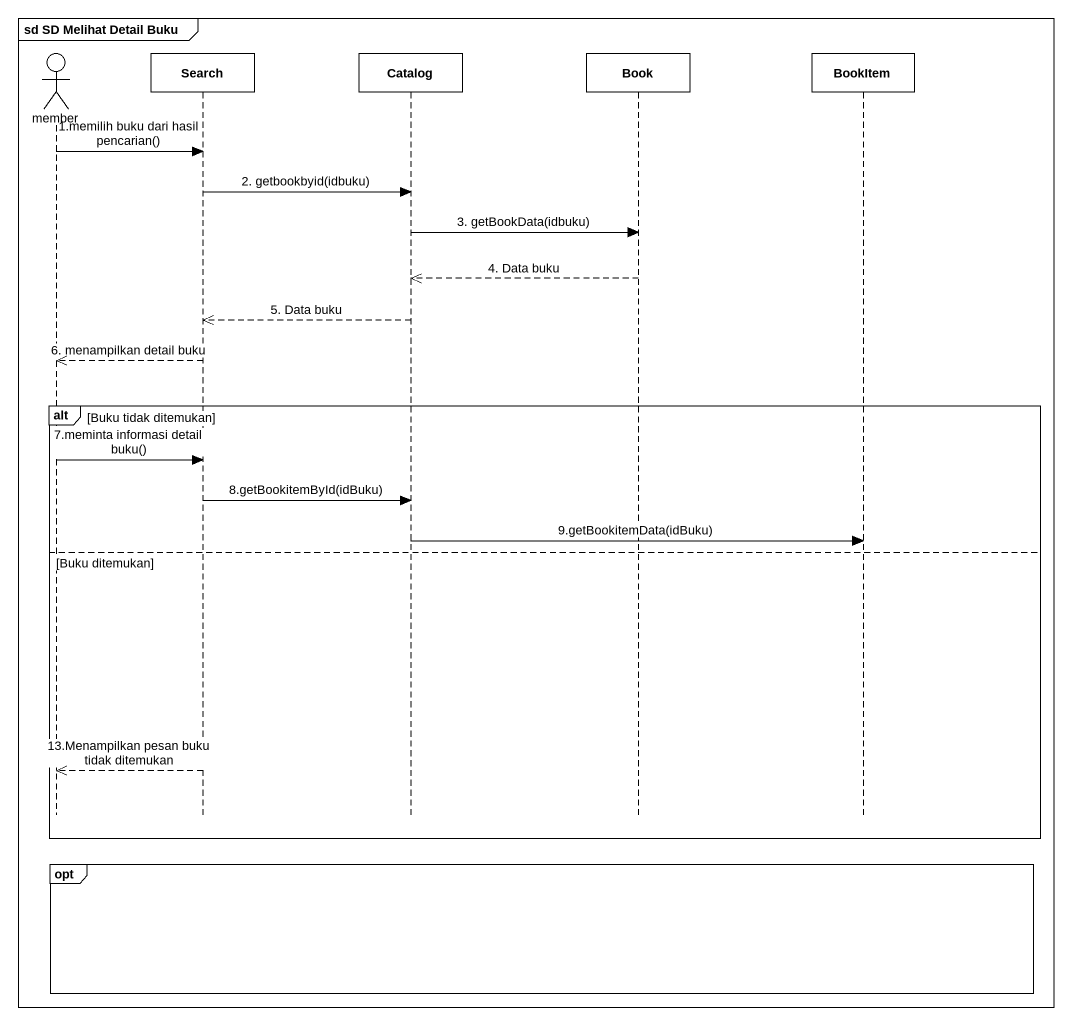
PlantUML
@startuml
mainframe sd SD Melihat Detail Buku
hide footbox
actor member
participant Search
participant Catalog
participant Book
participant BookItem

member -> Search : 1.memilih buku dari hasil pencarian()
Search -> Catalog : 2. getbookbyid(idbuku)
Catalog -> Book : 3. getBookData(idbuku)
Book -->> Catalog : 4. Data buku
Catalog -->> Search : 5. Data buku
Search -->> member : 6. menampilkan detail buku
alt Buku tidak ditemukan
  member -> Search : 7.meminta informasi detail buku()
  Search -> Catalog : 8.getBookitemById(idBuku)
  Catalog -> BookItem : 9.getBookitemData(idBuku)
else Buku ditemukan
  Search -->> member : 13.Menampilkan pesan buku tidak ditemukan
end
opt
end
@enduml
